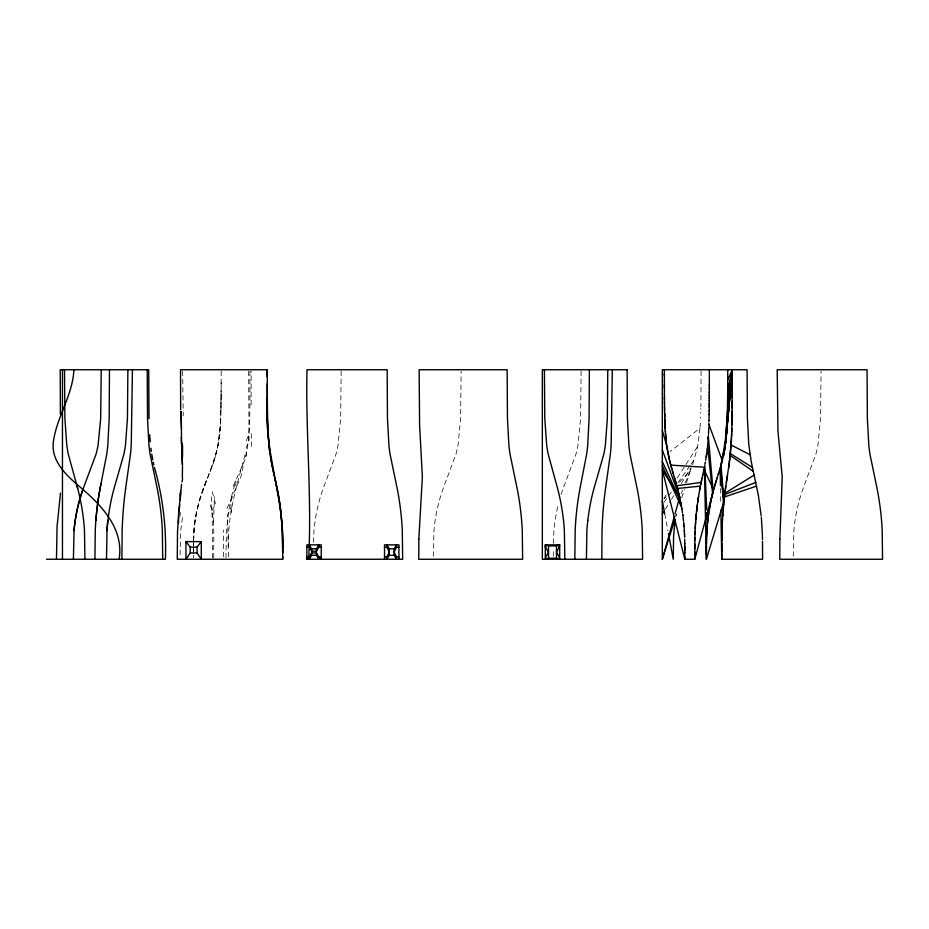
<?xml version="1.0" encoding="UTF-8"?>
<svg xmlns="http://www.w3.org/2000/svg" width="929" height="929" viewBox="0 0 929 929"><rect width="100%" height="100%" fill="white"/><g stroke="black" fill="none" stroke-linecap="round" stroke-linejoin="round"><path stroke-width="0.7" stroke-dasharray="4.64 3.48" d="M193.383 557.946L193.383 555.112M221.195 371.043C220.637 406.043 223.877 443.04 208.34 475.613M225.968 557.946L226.397 531.852L228.429 512.529A169.217 126.518 90 0 1 231.449 496.725M250.006 371.182C249.506 400.294 251.376 429.825 245.535 458.543M251.12 404.8L251.132 371.147M341.175 371.043L340.618 418.677L338.051 445.026A111.329 110.667 -90 0 1 336.008 454.153L324.953 483.812A154.818 153.9 -90 0 0 322.398 490.733A167.406 166.419 90 0 0 314.896 522.493A146.016 145.156 90 0 0 313.99 530.691L313.433 543.488M433.332 556.308L433.971 530.691A146.016 145.156 90 0 1 434.842 522.493A167.406 166.419 90 0 1 442.401 490.744A154.818 153.9 -90 0 1 444.921 483.812L455.976 454.153A111.329 110.667 -90 0 0 458.032 445.026L460.587 418.677L461.144 371.043M553.301 556.308L553.324 548.284M581.124 371.043L580.567 418.677L578.001 445.026A111.329 110.667 -90 0 1 575.945 454.153L564.902 483.812A154.818 153.9 90 0 0 562.347 490.733A167.406 166.419 90 0 0 560.849 495.401M701.093 371.054L700.884 406.914M793.25 556.308L793.889 530.691A146.016 145.156 90 0 1 794.771 522.493A167.406 166.419 90 0 1 802.319 490.744A154.818 153.9 -90 0 1 804.839 483.812L815.894 454.153A111.329 110.667 90 0 0 817.95 445.026L820.516 418.677L821.073 371.043M193.383 553.51L193.395 550.839M221.195 382.423L220.893 411.187M182.641 371.135L183.245 415.786M213.751 557.864C213.298 539.946 215.447 521.552 210.082 504.157M193.395 551.559L193.418 546.879M223.552 556.808L223.529 530.029M248.647 371.159L249.042 440.253L246.185 447.755L246.197 454.757L244.966 459.913L232.308 488.143M193.395 550.967L193.418 546.821M221.148 394.001L220.44 422.974L218.083 445.026A111.329 110.667 -90 0 1 216.027 454.153M228.429 556.796L227.512 515.119L231.077 507.919C229.277 492.684 243.491 480.595 242.899 465.301M228.557 546.879C227.117 514.248 237.778 483.196 245.709 452.075M193.429 545.846L193.464 543.488M193.499 541.549L193.441 545.544L194.022 530.691A146.016 145.156 90 0 1 194.893 522.493L196.576 512.529A173.084 172.062 90 0 1 200.501 496.736L210.697 469.865M553.382 543.488L553.939 530.691A146.016 145.156 90 0 1 554.822 522.493A167.406 166.419 90 0 1 558.248 504.714M213.589 522.493L214.402 496.736M700.838 409.329L700.861 408.377M700.733 413.091L700.768 412.162M193.546 540.306L194.893 522.493A167.406 166.419 90 0 1 202.452 490.744A154.818 153.9 -90 0 1 204.972 483.812L206.83 479.236M700.605 417.051L700.559 418.236M220.672 418.085C222.519 460.598 192.419 496.074 193.58 538.541M700.327 423.159L700.048 427.584M179.982 516.327L180.412 512.529M182.432 517.697L180.621 531.446L179.994 557.864M675.847 515.827L676.103 514.411M692.616 464.581L697.505 447.476L700.001 428.164L670.308 451.413M231.472 496.736L235.85 480.874M215.226 456.975L211.649 467.415M675.72 516.838L676.579 514.097M681.77 497.677L684.359 489.467M686.519 482.615L690.41 470.306L678.785 482.999M681.456 493.322L682.56 490.024M246.208 441.008L249.088 433.297M691.06 468.669L690.804 469.331M690.746 469.482L690.561 469.958M685.103 483.219L690.41 470.306M226.92 508.418L230.74 500.626M211.824 510.892L215.609 504.459L212.253 491.766M665.35 509.197L670.668 500.638M671.435 499.407L673.711 495.738M681.305 483.51L691.188 467.612M663.887 498.559L666.256 494.902M677.287 477.843L685.161 465.661M685.95 464.442L697.76 446.164M663.956 502.403L672.143 490.872M677.88 482.79L690.177 465.499M691.002 464.337L694.277 459.727M664.258 498.873L666.186 496.76M664.723 513.783L667.928 530.831M211.231 496.736L211.522 502.055A227.768 59.235 -90 0 1 212.184 517.592L212.59 557.946M251.62 446.338L251.19 432.717M235.827 481.257L236.024 488.201M720.498 488.561L720.788 504.424M231.077 507.919L231.124 515.165"/><path stroke-width="1.39" d="M56.483 559.258L57.064 526.627L60.49 493.067M73.403 559.258L74.041 530.691A146.016 145.156 90 0 1 75.226 520.379A167.406 166.419 90 0 1 83.285 488.433A154.818 153.9 -90 0 1 85.004 483.812L96.059 454.153A111.329 110.667 -90 0 0 98.102 445.026L100.669 418.677L101.226 369.742M94.932 559.258L95.269 530.691A146.016 75.818 -90 0 1 95.884 520.379A167.406 86.931 90 0 1 100.1 488.433A167.406 86.931 -90 0 0 95.896 520.379M106.51 559.258L107.009 530.691A146.016 111.468 90 0 1 107.915 520.379A146.016 111.468 -90 0 0 107.009 530.691M109.471 369.742L109.181 418.677L107.834 445.026A111.329 57.807 90 0 1 106.765 454.153L100.994 483.812A154.818 80.393 90 0 0 100.088 488.422A154.818 80.393 -90 0 1 100.994 483.812M121.896 559.258L122.14 530.691A146.016 54.974 -90 0 1 122.582 520.379A167.406 63.033 90 0 1 125.636 488.433M127.877 369.742L127.447 418.677L125.485 445.026A111.329 84.992 -90 0 1 123.905 454.153L115.417 483.812A154.818 118.18 -90 0 0 114.081 488.422A167.406 127.796 90 0 0 107.927 520.379M132.429 369.742L131.256 445.026A111.329 41.91 -90 0 1 130.478 454.153L126.286 483.812A154.818 58.283 90 0 0 125.624 488.422M308.788 556.366C311.784 494.1 305.56 432.02 307 369.742L387.172 369.742L387.474 418.677L388.903 445.026A111.329 61.604 -90 0 0 390.052 454.153L396.195 483.812A154.818 85.677 -90 0 1 397.171 488.422A167.406 92.645 -90 0 1 401.63 520.379A146.016 80.8 -90 0 1 402.303 530.691L402.652 559.258L306.86 559.258L306.86 556.854L309.252 556.854L311.656 552.906L316.452 552.906L318.856 556.854L318.856 559.258L316.452 555.31L316.452 552.906M559.699 559.258L559.699 544.858L545.311 544.858L545.311 547.262L548.516 552.058L545.822 556.854L545.822 559.258L548.516 558.224L556.494 558.224L559.188 559.258L559.188 556.854L556.494 552.058L559.188 547.262L559.188 544.858L556.494 545.904L548.516 545.904L545.822 544.858L545.822 547.262M559.699 544.858L559.188 547.262M574.83 559.258L575.167 530.691A146.016 75.818 90 0 1 575.783 520.379A167.406 86.931 90 0 1 579.986 488.433A154.818 80.393 90 0 1 580.892 483.812L586.663 454.153A111.329 57.807 -90 0 0 587.732 445.026L589.067 418.677L589.358 369.742M586.408 559.258L586.896 530.691A146.016 111.468 -90 0 1 587.813 520.379M601.795 559.258L602.038 530.691A146.016 54.974 -90 0 1 602.48 520.379A167.406 63.033 90 0 1 605.534 488.433A154.818 58.283 -90 0 1 606.184 483.812L610.365 454.153A111.329 41.91 -90 0 0 611.143 445.026L612.327 369.742M607.775 369.742L607.345 418.677L605.383 445.026A111.329 84.992 -90 0 1 603.804 454.153L595.315 483.812A154.818 118.18 90 0 0 593.979 488.422A167.406 127.796 90 0 0 587.825 520.379M675.058 513.795L679.691 497.27L662.319 469.888L684.812 559.258L694.799 559.258L694.811 548.284M694.799 553.73L694.811 552M731.32 441.879L729.381 462.352L725.816 486.111A162.47 61.175 -90 0 0 724.005 500.998L706.388 559.258L706.388 552.43M709.326 385.721L709.338 369.742M762.5 541.224L762.581 559.258L721.763 559.258L721.763 554.613M721.763 554.985L721.775 550.316M727.744 369.742L727.732 389.495L732.296 369.742L732.296 384.443M732.296 382.423L731.808 430.986L730.368 453.851M182.421 464.558L181.306 437.304M706.388 554.044L706.493 540.748M709.315 393.06L709.326 387.857M709.326 388.334L709.326 384.815M721.763 551.002L721.798 543.779M721.775 549.109L721.775 547.286M727.744 385.407L727.744 383.619M732.296 389.901L732.273 397.891M694.811 548.702L694.846 544.069M706.388 551.617L706.4 549.271M709.291 398.344L709.303 395.092M709.303 396.091L709.315 391.759M727.709 393.443L727.721 392.328M727.732 388.694L727.372 417.04M182.351 477.494L182.479 465.708M694.822 547.111L694.834 545.567M709.28 400.956L709.291 397.566M721.775 546.322L721.821 540.341M732.261 401.328L732.215 407.936M706.4 547.785L706.412 546.322M709.245 404.556L709.28 400.445M727.674 398.866L727.697 396.184M694.834 544.417L694.869 541.642M709.257 403.778L709.175 410.955M709.222 406.995L709.233 406.217M721.821 540.457L721.833 539.668M732.191 411.164L732.11 417.423M181.097 411.489L181.538 439.289M721.821 539.9L721.833 538.866M721.833 539.029L721.856 537.694M727.616 405.067L727.628 403.546M694.88 540.783L694.892 539.749M706.446 543.488L706.47 542.118M709.187 410.444L709.001 420.674M694.892 539.9L694.892 539.284M721.856 537.74L721.891 535.627M694.892 539.459L694.927 537.74M694.904 539.029L694.915 538.17M709.129 414.578L709.141 413.986M721.879 536.172L721.903 535.046M732.087 418.933L731.971 424.878M706.47 541.677L706.516 539.749M694.927 537.914L695.043 533.409M721.903 534.79L721.926 533.931M721.926 533.966L721.961 532.317M706.504 539.9L706.551 538.17M706.516 539.459L706.539 538.599M708.978 421.278L709.001 420.419M721.961 532.491L722.019 530.285M721.972 532.131L721.984 531.411M180.203 499.872L180.656 493.136M708.943 422.974L708.862 425.447M706.551 538.274L706.597 536.823M731.855 429.186L731.878 428.478M695.02 533.966L695.101 531.504M722.03 530.018L722.054 529.321M731.82 430.58L731.773 431.973M695.043 533.141L695.089 531.911M706.586 536.892L706.702 533.931M722.054 529.065L722.135 526.94M727.291 419.56L727.244 420.849M708.804 427.073L708.49 434.157M706.609 536.463L706.69 534.384M722.1 527.951L722.123 527.277M727.093 424.495L727.256 420.419M731.715 433.344L731.669 434.691M695.101 531.632L695.217 528.961M722.135 527.033L722.17 526.22M722.17 526.267L722.205 525.28M731.646 435.364L731.564 437.245M706.702 533.966L707.271 525.408M722.216 524.99L722.286 523.642M706.725 533.548L706.806 531.911M727.07 425.041L727.012 426.26M695.229 528.659L695.415 525.326M722.274 523.747L722.507 519.52M731.506 438.453L731.355 441.345M73.902 369.742C72.787 395.08 56.832 416.726 53.383 441.577C50.747 460.587 65.831 474.963 79.011 486.111C100.75 504.424 124.184 528.125 119.121 559.258M695.252 528.253L695.356 526.22M726.977 426.841L726.838 429.442M708.421 435.446L708.362 436.398M706.853 531.098L706.957 529.472M722.495 519.648L722.692 516.466M182.537 445.839L182.537 456.859M695.426 524.99L695.577 522.737M708.339 436.897L708.27 437.884M726.815 429.825L726.548 433.622M695.461 524.571L695.542 523.329M708.293 437.605L707.689 445.177M708.246 438.244L708.2 438.976M722.716 516.187L722.843 514.26M722.739 515.839L722.785 515.13M695.566 522.911L695.682 521.32M722.832 514.422L722.983 512.471M707.039 528.253L707.132 527.033M695.682 521.39L695.833 519.346M722.971 512.622L723.122 510.66M726.339 436.177L726.536 433.75M180.261 496.736L180.69 491.406M723.11 510.787L723.203 509.684M723.157 510.207L723.273 508.848M695.821 519.532L696.042 516.907M726.466 434.726L726.397 435.457M695.891 518.649L696.007 517.348M707.166 526.569L707.933 519.09M723.261 508.941L723.354 507.815M723.343 507.931L723.528 505.922M726.524 433.994L732.296 369.742L727.744 379.973M696.03 517.023L696.181 515.49M727.686 398.344L732.296 369.742L725.317 445.258M723.505 506.096L723.679 504.25M727.593 406.554L732.296 369.742L724.98 447.511M725.352 445.026L732.296 369.742L728.8 399.853M726.06 439.092L726.257 437.083M726.246 437.257L726.176 437.954M723.598 505.167L720.695 466.474M696.169 515.595L696.878 508.848M696.204 515.142L696.39 513.365M707.422 523.77L706.864 512.715M723.668 504.389L723.865 502.392M724.063 452.748L732.296 369.742L728.847 401.328M727.233 421.278L732.296 369.742L727.453 414.195M180.226 495.401L180.702 490.744M707.515 446.965L707.608 446.071M723.888 502.078L723.97 501.3M707.515 522.818L707.596 522.075M723.273 456.476L724.608 444.341M726.083 429.988L732.296 369.742M726.072 439.011L725.99 439.765M723.958 501.463L725.816 486.111M730.345 454.084L728.626 467.833M696.529 512.018L696.727 510.207M180.9 490.384L181.561 484.299M707.433 447.72L707.317 448.765M721.02 465.324L723.343 451.575M726.954 418.561L728.208 407.076M707.689 521.227L707.782 520.379M696.75 509.916L697.052 507.362M707.341 448.614L707.132 450.391M721.287 464.361L722.123 457.196M727.291 412.755L727.964 407.018M725.851 441.078L725.7 442.378M707.828 519.961L708.003 518.568M697.04 507.466L697.11 506.862M697.098 507.013L697.772 501.834M707.132 450.379L707.039 451.134M707.956 518.916L708.084 517.859M697.156 506.549L697.389 504.702M708.014 518.382L708.246 516.64M708.107 517.685L708.316 516.118M706.899 452.168L706.806 452.887M706.772 453.143L706.563 454.676M708.293 516.257L709.082 510.938M697.76 501.927L697.842 501.335M697.818 501.463L697.911 500.836M706.667 453.909L706.388 455.849M708.455 515.142L708.583 514.26M697.888 500.998L698.294 498.199M697.958 500.534L698.225 498.664M706.435 455.512L706.319 456.348M708.641 513.818L708.781 512.913M706.365 456.011L706.226 456.952M725.154 446.419L725.026 447.267M698.271 498.362L698.364 497.735M675.232 519.45L673.595 535.836L673.27 559.258L668.462 533.676M698.353 497.874L698.445 497.27M698.422 497.387L698.585 496.33M706.203 457.056L705.692 460.215M726.35 482.523L727.477 475.311M698.573 496.4L699.131 493.02M724.98 447.546L724.515 450.275M709.048 511.159L709.187 510.311M709.117 510.764L709.257 509.87M724.887 448.138L724.713 449.148M709.233 510.033L709.419 508.941M709.326 509.487L709.512 508.384M699.282 492.138L699.456 491.116M709.477 508.569L710.255 504.308M724.632 449.671L724.353 451.18M709.593 507.908L709.826 506.607M181.979 481.965L182.607 478.481M699.525 490.744L700.06 487.83M705.366 462.05L705.262 462.642M699.607 490.268L699.978 488.294M724.446 450.716L724.155 452.237M705.169 463.165L704.972 464.186M709.919 506.096L710.093 505.167M179.843 505.144L178.821 510.602L178.507 523.108M700.036 487.957L700.303 486.575M704.763 465.301L706.737 509.847M710.197 504.633L710.371 503.704M700.269 486.761L700.675 484.717M710.325 503.971L710.488 503.1M710.418 503.495L710.58 502.659M724.074 452.655L723.424 455.814M710.546 502.833L710.848 501.335M706.388 559.258L704.391 467.206L670.75 465.115L670.064 462.514M700.721 484.497L700.965 483.289M710.813 501.521L711.312 499.128M723.784 454.107L723.61 454.966M700.849 483.881L701.604 480.293M703.985 469.191L702.754 474.974M701.093 482.72L701.987 478.493M711.126 500.011L711.858 496.69M701.941 478.725L702.788 474.858M723.528 455.315L723.366 456.093M711.417 498.687L711.707 497.352M711.788 497.038L712.02 496.028M723.064 457.44L722.274 460.679A141.313 107.88 90 0 1 721.159 464.848L721.183 464.767M711.951 496.33L712.218 495.169M712.113 495.633L712.392 494.472M712.276 494.936L713.217 491.186M712.45 494.228L712.648 493.415M713.158 491.371L708.339 436.769M713.518 490.047L717.153 477.854M694.799 559.258L713.577 489.815L703.973 469.25M713.797 488.968L714.378 486.924M761.118 515.595L758.308 494.936L751.271 461.829L748.762 444.387L747.38 417.795L747.09 369.742L662.319 369.742L662.319 559.258L674.291 516.547M720.974 465.487L724.005 500.998L720.138 468.355L719.534 470.353M720.916 465.708L717.095 478.052M714.691 485.809L716.596 479.608M662.319 559.258L674.849 519.566M718.291 474.313L718.86 472.513M386.917 556.854L389.321 552.058L386.917 547.262L386.917 544.858L389.321 548.818L389.321 555.31L386.917 559.258L386.917 556.854L384.525 556.854M396.52 547.262L394.117 552.058L396.52 556.854L396.52 559.258L394.117 555.31L394.117 548.818L396.52 544.858L396.52 547.262L398.913 547.262M311.656 552.906L311.656 555.31L309.252 559.258L309.252 556.854M316.452 551.211L316.452 548.818L318.856 544.858L318.856 547.262L316.452 551.211L311.656 551.211L309.252 547.262L309.252 544.858L311.656 548.818L311.656 551.211M662.319 514.085L663.84 511.647M185.963 541.619L190.201 547.135L190.201 552.952L185.963 559.258L185.963 541.619L201.279 541.619L201.279 559.258L197.041 552.952L197.041 547.135L201.279 541.619M724.875 493.253L754.127 475.079M724.725 494.472L755.811 482.441M724.434 496.969L756.612 486.111M701.151 482.441L676.835 485.739L672.271 470.504M677.589 488.48L700.396 486.111M274.345 475.613C265.311 441.066 267.738 405.056 267.192 369.742L180.528 369.742L180.667 409.492M190.201 547.135L197.041 547.135M306.86 547.262L309.252 547.262M318.856 547.262L321.248 547.262M384.525 547.262L386.917 547.262M311.656 548.818L316.452 548.818M389.321 548.818L394.117 548.818M190.201 552.952L197.041 552.952M311.656 555.31L316.452 555.31M389.321 555.31L394.117 555.31M318.856 556.854L321.248 556.854L321.248 559.258L321.248 544.858L306.86 544.858L306.86 559.258M396.52 556.854L398.913 556.854M46.45 559.258L165.408 559.258C166.546 528.287 162.935 497.224 154.411 467.415M282.683 556.308L282.683 559.258L177.265 559.258L177.509 531.852L178.705 512.529A171.157 75.597 90 0 1 180.458 496.725M731.123 445.026L750.051 454.722M730.403 453.607L752.409 467.415M730.206 455.489L753.256 471.305M662.319 465.952L681.642 507.292L681.271 505.179M662.319 461.62L680.458 500.928M708.897 424.448L722.274 460.679M662.319 449.915L679.691 497.27M674.326 477.262L674.849 478.969M673.27 473.825L669.321 459.495A113.303 82.786 -90 0 1 666.79 446.013L666.314 442.297M675.36 480.665L676.428 484.299M84.945 559.258L84.469 530.691A146.016 106.684 -90 0 0 83.61 520.379A167.406 122.314 90 0 0 77.676 488.433A154.818 113.117 -90 0 0 76.422 483.812L68.293 454.153A111.329 81.346 -90 0 1 66.783 445.026L64.902 418.677L64.496 369.742M662.319 430.464L666.79 446.013L669.948 462.073M671.713 468.588L670.726 465.057M676.881 485.879L677.218 487.121M676.927 486.064L677.392 487.748M677.311 487.47L678.449 491.871M677.671 488.817L678.298 491.255M678.414 491.743L679.552 496.597M678.925 493.845L679.32 495.552M275.193 479.236L276.227 483.812A154.818 85.677 90 0 1 277.19 488.422A167.406 92.645 -90 0 1 281.661 520.379A146.016 80.8 -90 0 1 282.323 530.691L282.671 548.284M273.045 469.865L278.712 496.736A173.073 95.78 -90 0 1 280.906 512.529L282.37 531.852L282.683 552.732M679.563 496.69L679.982 498.629M153.297 462.352L153.842 464.918M272.511 467.415L270.513 456.975M680.411 500.673L680.272 500.034M680.643 501.881L681.236 505.028M680.736 502.357L681.003 503.773M662.319 500.998L664.723 513.783M152.762 459.704L151.775 454.153M681.747 507.977L681.898 508.848M681.898 508.871L682.513 512.878M182.13 443.423L182.514 446.175M682.71 514.26L682.815 515.038M682.78 514.701L682.873 515.456M150.916 448.196L151.334 451.227M682.954 516.036L683.326 519.09M666.453 443.423L666.174 440.973M683.338 519.172L683.558 521.157M666.256 441.798L666.035 439.626M707.596 446.21L712.613 493.531M666.116 440.451L665.779 437.013M683.686 522.377L683.825 523.805M761.269 517.105L761.35 518.01M665.93 438.581L665.663 435.596M683.849 524.072L684.023 526.093M761.443 518.951L762.349 533.966M683.965 525.396L684.058 526.464M665.733 436.444L665.524 433.843M150.231 441.739L149.697 434.726M684.069 526.627L684.127 527.44M665.605 434.877L665.489 433.262M665.501 433.413L665.048 425.726M684.197 528.334L684.452 532.874M665.408 432.078L665.292 430.29M684.348 530.691L684.383 531.504M181.585 443.4L181.41 440.044M665.164 428.106L665.21 428.884M665.129 427.526L665.013 424.925M181.736 446.628L182.421 464.918M684.476 533.141L684.58 535.987M665.013 425.099L664.827 420.442M684.499 533.641L684.545 534.814M664.978 424.332L664.862 421.232M684.592 536.045L684.615 536.776M664.804 419.699L664.839 420.767M684.603 536.463L684.627 537.171M664.781 418.967L664.816 419.92M181.503 428.768L181.05 411.419M664.781 419.06L664.734 417.307M762.372 534.79L762.395 535.627M664.734 417.458L664.676 415.17M664.699 415.937L664.711 416.703M762.419 536.463L762.477 539.459M664.653 414.288L664.688 415.53M684.696 539.9L684.673 539.203M664.63 413.324L664.653 413.997M664.665 414.636L664.502 406.147M149.035 418.677L148.698 369.742L60.211 369.742L60.385 414.195M684.708 540.434L684.766 543.953M720.138 468.355L720.451 485.67M720.881 510.195L721.763 559.258M664.549 409.19L664.572 410.595M664.525 407.785L664.537 408.493M664.525 407.088L664.479 403.476M684.754 543.419L684.801 550.792M664.456 402.141L664.479 404.161M664.432 398.692L664.467 402.745M180.83 411.419L180.9 419.304M664.421 397.31L664.444 400.085M684.789 546.322L684.812 552.801M664.409 394.488L664.421 397.995M267.238 397.368C262.953 450.019 285.366 499.848 282.683 552.349M664.409 394.79L664.374 381.053M664.374 384.629L664.374 388.101M267.204 384.141L267.517 419.304L268.934 445.026A111.329 61.604 -90 0 0 270.072 454.153M684.812 552.43L684.812 557.47M664.363 373.621L664.374 381.122M282.671 550.839L282.683 559.258M684.812 557.017L684.812 559.258M664.363 369.742L664.363 375.548M564.844 559.258L564.367 530.691A146.016 106.684 90 0 0 563.497 520.379A167.406 122.314 -90 0 0 557.574 488.433A154.818 113.117 90 0 0 556.32 483.812L548.191 454.153A111.329 81.346 -90 0 1 546.682 445.026L544.8 418.677L544.394 369.742M556.494 545.904L556.494 558.224M548.516 545.904L548.516 558.224M545.311 544.858L545.311 559.258M398.913 559.258L398.913 544.858L384.525 544.858L384.525 559.258M267.192 369.742L267.192 376.651M162.703 559.258L162.354 530.691A146.016 80.8 -90 0 0 161.692 520.379A167.406 92.645 90 0 0 157.21 488.433A154.818 85.677 90 0 0 156.258 483.812L150.103 454.153A111.329 61.604 -90 0 1 148.954 445.026L147.525 418.677L147.223 369.742M62.452 369.742L62.452 559.258M83.285 488.433A167.406 166.419 -90 0 0 75.249 520.379A146.016 145.156 -90 0 0 74.041 530.691M76.422 483.812A154.818 113.117 90 0 1 77.699 488.422M418.84 539.029L418.77 559.258L522.632 559.258L522.272 530.691A146.016 80.8 -90 0 0 521.61 520.379A167.406 92.645 90 0 0 517.128 488.433A154.818 85.677 -90 0 0 516.176 483.812L510.021 454.153A111.329 61.604 -90 0 1 508.883 445.026L507.455 418.677L507.141 369.742L419.142 369.742L419.594 425.041L422.37 476.937L418.84 539.029M779.849 539.029L779.768 559.258L882.55 559.258L882.19 530.691A146.016 80.8 -90 0 0 881.54 520.379A167.406 92.645 90 0 0 877.046 488.433A154.818 85.677 -90 0 0 876.093 483.812L869.939 454.153A111.329 61.604 -90 0 1 868.801 445.026L867.372 418.677L867.059 369.742L777.201 369.742L777.945 430.986L782.23 476.937L779.849 539.029M627.121 369.742L542.339 369.742L542.339 559.258L642.601 559.258L642.241 530.691A146.016 80.8 -90 0 0 641.591 520.379A167.406 92.645 90 0 0 637.097 488.433A154.818 85.677 -90 0 0 636.144 483.812L629.99 454.153A111.329 61.604 -90 0 1 628.852 445.026L627.423 418.677L627.121 369.742"/></g></svg>
